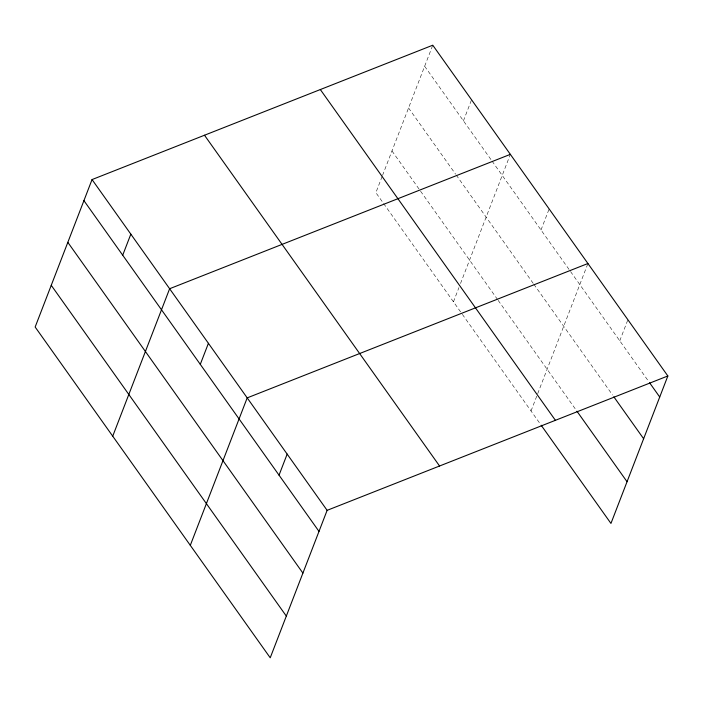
<?xml version="1.0" encoding="UTF-8"?>
<svg xmlns="http://www.w3.org/2000/svg" width="703" height="703" viewBox="0 0 703 703"><rect width="100%" height="100%" fill="white"/><g stroke="black" fill="none" stroke-linecap="round" stroke-linejoin="round"><path stroke-width="0.53" stroke-dasharray="3.52 2.64" d="M382.16 176.383L375.877 192.657L461.722 313.441M382.555 175.363L432.776 45.203M463.435 120.837L471.564 99.782M453.453 301.815L458.945 287.571M460.518 283.502L510.352 154.361M541.011 229.986L549.14 208.94M531.029 410.965L537.312 394.691M537.698 393.671L587.928 263.511M619.765 340.797L627.884 319.742M424.647 66.258L491.415 160.205M492.056 161.101L648.939 381.852M408.557 107.972L455.606 174.177M456.247 175.073L533.182 283.335M533.823 284.223L612.55 395.007M391.975 150.943L419.955 190.311M420.587 191.207L497.522 299.469M498.163 300.366L576.302 410.315M462.354 314.338L540.545 424.357"/><path stroke-width="1.05" d="M92.049 179.573L35.15 327.027L270.224 657.797L327.123 510.343L667.85 375.973L432.776 45.203L92.049 179.573L327.123 510.343M122.709 255.207L130.837 234.152M112.726 436.176L169.625 288.731L510.352 154.361M200.285 364.356L208.413 343.301M190.302 545.335L247.192 397.88L587.928 263.511M279.038 475.166L287.158 454.112M667.85 375.973L610.951 523.427L541.178 425.245M649.581 382.748L659.73 397.028M613.816 396.791L643.632 438.742M576.935 411.202L627.05 481.713M320.331 89.545L555.414 420.315M204.485 135.231L439.56 466.001M83.921 200.627L318.995 531.389M67.831 242.342L302.905 573.103M51.249 285.313L286.323 616.083"/></g></svg>
